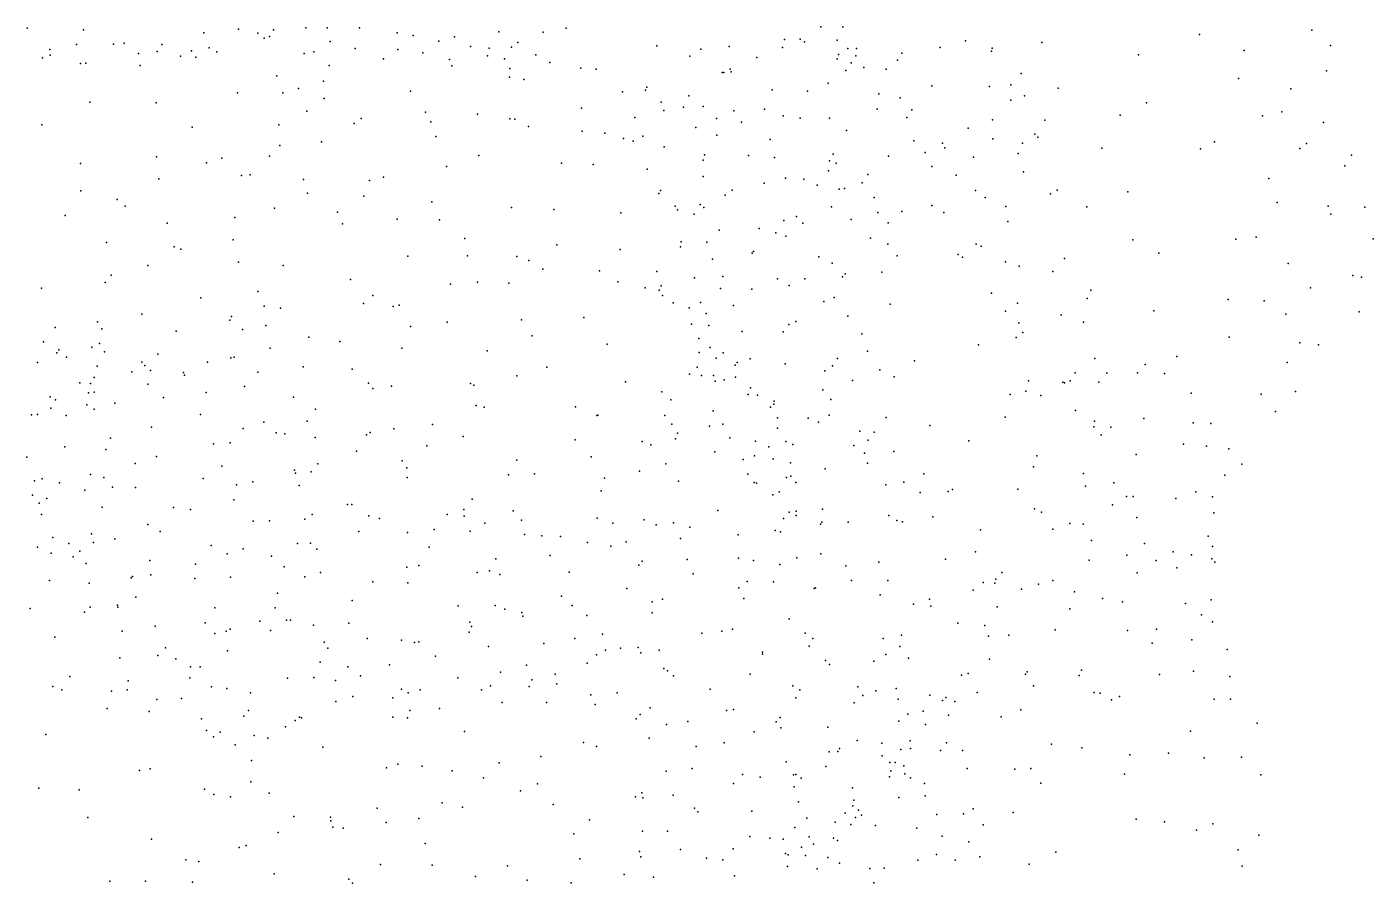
# Model space of a CAD drawing. Header units: metres. Extents: x -25 to 25, y -27.8 to 27.8.
# Drawn here: x 19.33 to 24.76, y -3.44 to 0.01 of the extents above; entities that cross this region are included whole.
import ezdxf

# ---------------------------------------------------------------- set-up
doc = ezdxf.new("R2010")
doc.units = ezdxf.units.M

msp = doc.modelspace()

# ---------------------------------------------------------------- linework, layer by layer
for p in [(19.3294, 0.0068, 12.4613), (19.5567, 0.0003, 0.0639), (20.1812, 0.0017, 13.2815), (20.4538, 0.0079, 12.0865), (20.54, 0.0078, 11.2186), (20.6704, 0.0078, -0.205), (21.5044, 0.0059, 11.6252), (22.5323, 0.0113, -10.0516), (22.6202, 0.0114, -1.394), (20.0424, -0.012, 12.5203), (20.2601, -0.0131, 11.5078), (20.2857, -0.0333, 13.0125), (20.3071, -0.0269, 11.8853), (20.3232, -0.0008, 12.7488), (20.5512, -0.0472, 0.3772), (20.8224, -0.0122, 11.2283), (20.8867, -0.0237, 12.0987), (20.9902, -0.0467, 11.3326), (21.0531, -0.0289, 12.0502), (21.2317, -0.0082, 11.9984), (21.3083, -0.0518, 11.5432), (21.4108, -0.0104, 11.8315), (22.3855, -0.0388, -1.3433), (22.4483, -0.0385, -13.3988), (22.4656, -0.0486, -9.5616), (22.5973, -0.0424, -11.4909), (23.1156, -0.045, -1.7985), (23.4229, -0.0512, -2.4102), (24.0592, -0.0192, -5.8657), (24.5132, -0.002, -4.1088), (19.4202, -0.0801, 13.5854), (19.4219, -0.1022, 12.7496), (19.5274, -0.0596, 12.5403), (19.6777, -0.0582, 13.5586), (19.7205, -0.0546, -2.9552), (19.7777, -0.096, 13.2628), (19.8529, -0.0883, 12.6439), (19.8721, -0.0593, 13.3985), (19.948, -0.1072, 12.7935), (19.9925, -0.0855, 13.1654), (20.0639, -0.0733, 12.6859), (20.0938, -0.089, 12.9597), (20.4466, -0.0953, 11.6492), (20.4853, -0.0894, 11.495), (20.6531, -0.0754, 11.9486), (20.8242, -0.0798, -0.0452), (20.925, -0.0926, 11.8564), (21.1175, -0.0679, 11.4435), (21.1861, -0.105, -0.0242), (21.1929, -0.0748, 11.7089), (21.2828, -0.0696, -14.0958), (21.3819, -0.1015, 0.2071), (21.8702, -0.0644, -13.8595), (22.0025, -0.1067, -1.2443), (22.0473, -0.0784, -11.2236), (22.1612, -0.0672, -10.8583), (22.3767, -0.0717, -11.356), (22.6034, -0.1003, -13.065), (22.6405, -0.0754, -8.1327), (22.6734, -0.1053, -7.3846), (22.6759, -0.076, -5.5474), (22.8582, -0.0943, -12.2023), (23.0127, -0.0716, -6.9498), (23.2204, -0.0862, -6.3913), (23.2236, -0.0748, -6.1729), (23.814, -0.1007, -5.8749), (24.2393, -0.0836, -3.6075), (24.5882, -0.0639, -4.5085), (19.391, -0.1127, 13.3189), (19.5443, -0.1361, 13.0775), (19.5656, -0.1349, -14.6644), (19.7844, -0.1441, 12.9667), (20.0097, -0.1107, -14.6581), (20.5481, -0.1447, -1.891), (20.7664, -0.1169, 11.4845), (21.0332, -0.1203, -1.4868), (21.042, -0.1457, 0.6119), (21.2549, -0.1173, 0.4247), (21.2761, -0.1561, -1.2943), (21.438, -0.1317, -0.0585), (21.5628, -0.1553, -13.9887), (21.6247, -0.1584, 0.348), (22.1658, -0.1594, -13.7931), (22.2737, -0.1124, -9.7388), (22.5978, -0.1172, -5.3015), (22.6538, -0.1334, -7.5961), (22.7049, -0.1524, -7.8644), (22.7952, -0.1595, -1.5749), (22.8416, -0.1222, -11.9715), (20.3358, -0.1856, -14.4671), (20.5243, -0.2076, 0.5849), (21.2747, -0.1908, -0.1992), (21.3337, -0.2005, 0.6283), (22.1338, -0.1725, -10.5968), (22.1403, -0.1727, -10.1481), (22.1694, -0.1694, -5.4359), (22.5618, -0.2161, -8.9982), (22.6322, -0.1645, -8.7079), (23.3405, -0.1766, -6.0233), (24.2165, -0.1968, -5.6002), (24.5726, -0.1652, -4.8593), (20.178, -0.2551, -2.0555), (20.3605, -0.254, -1.9192), (20.4241, -0.2366, 0.3989), (20.8754, -0.2474, 0.7797), (21.7318, -0.2508, -0.128), (21.8236, -0.2434, -13.9829), (21.8301, -0.2319, 0.0653), (21.9991, -0.2671, -10.8662), (22.335, -0.2425, -9.429), (22.4778, -0.2479, -13.4704), (22.766, -0.2589, -12.3395), (22.9795, -0.2264, -7.106), (23.2126, -0.229, -6.7854), (23.2984, -0.2219, -6.5406), (23.3529, -0.2663, -6.2663), (23.4894, -0.2357, -3.1448), (24.4288, -0.2386, -3.8156), (19.5814, -0.2926, -2.9668), (19.8501, -0.2951, -14.6616), (20.5271, -0.2774, -0.0132), (21.5656, -0.3163, 0.6794), (21.8872, -0.2918, 0.3237), (21.8983, -0.3255, -11.3282), (21.9778, -0.3118, -1.2931), (22.0563, -0.3096, -10.3587), (22.3039, -0.32, -1.4046), (22.759, -0.3203, -12.1243), (22.8524, -0.2748, -5.4082), (22.8988, -0.3235, -1.7663), (23.2988, -0.2835, -2.9131), (23.8454, -0.2955, -3.3089), (20.4574, -0.329, -14.3487), (20.6482, -0.3789, 0.8393), (20.6762, -0.3585, -1.7822), (20.936, -0.3322, -14.1979), (20.9577, -0.3712, -1.5968), (21.1465, -0.341, -1.4162), (21.2768, -0.3597, -14.1067), (21.2964, -0.3601, -0.4156), (21.7815, -0.3534, 0.5731), (22.1111, -0.3583, -11.4497), (22.1806, -0.3272, -14.0409), (22.2118, -0.3733, -9.6788), (22.3793, -0.3478, -13.9117), (22.4477, -0.3562, -9.24), (22.567, -0.357, -13.3086), (22.8782, -0.3546, -7.6544), (23.2246, -0.3631, -2.6909), (23.4362, -0.3642, -5.5868), (23.7402, -0.3449, -5.6356), (24.3141, -0.3471, -3.646), (24.3918, -0.3316, -5.2335), (24.5595, -0.3748, -4.0164), (19.3883, -0.3841, -3.1706), (19.9948, -0.3927, -2.1972), (20.3444, -0.3831, 0.5429), (20.9782, -0.4308, -0.4548), (21.3526, -0.39, -1.3239), (21.5682, -0.4098, -0.4009), (21.6602, -0.4167, -1.2837), (21.8129, -0.429, -0.3063), (22.027, -0.3941, -14.1953), (22.1119, -0.4257, -9.9996), (22.6351, -0.407, -12.4894), (23.1262, -0.3966, -2.2263), (23.3955, -0.4208, -6.1074), (23.4078, -0.4335, -3.1202), (20.3492, -0.4674, -1.8701), (20.5167, -0.4523, -0.1936), (21.736, -0.4381, -14.191), (21.7747, -0.4489, -11.1491), (21.8997, -0.4726, -10.7912), (22.3276, -0.4423, -9.5077), (22.9066, -0.4486, -7.3718), (23.0222, -0.458, -5.4494), (23.032, -0.4767, -7.8808), (23.2254, -0.44, -5.6672), (23.3456, -0.4571, -5.4213), (23.6649, -0.4781, -5.4906), (24.0637, -0.4806, -3.409), (24.1203, -0.4527, -5.4183), (24.4642, -0.4788, -3.8225), (24.4919, -0.4591, -5.0868), (19.5442, -0.5397, -14.5187), (19.8512, -0.5126, -14.5892), (20.0524, -0.5368, -14.5137), (20.1146, -0.5182, -2.0261), (20.3071, -0.5104, -14.3705), (21.1515, -0.5074, -0.5706), (21.4852, -0.5388, -14.1496), (22.0567, -0.526, -10.1853), (22.062, -0.504, 0.3636), (22.2394, -0.5073, -1.4872), (22.3442, -0.5153, -14.216), (22.5661, -0.5293, -1.6895), (22.5813, -0.5022, -13.9156), (22.5941, -0.5389, -12.3006), (22.8049, -0.5101, -1.8987), (22.953, -0.495, -8.2758), (23.1474, -0.5139, -7.0622), (23.3278, -0.4988, -5.898), (24.6736, -0.5056, -4.2185), (20.1933, -0.5882, 0.2628), (20.2286, -0.5854, 0.5652), (20.7669, -0.5947, -0.5147), (21.0215, -0.5521, 1.0611), (21.6126, -0.544, 0.8687), (21.8314, -0.5625, -14.3363), (22.0571, -0.5921, -0.1185), (22.562, -0.5692, -12.0875), (22.7207, -0.5839, -8.6716), (22.9795, -0.5516, -2.3083), (23.0775, -0.5873, -7.706), (23.349, -0.5739, -6.8304), (24.6462, -0.5485, -4.8554), (19.5454, -0.6498, -3.0275), (19.8603, -0.6017, -2.4877), (20.4439, -0.604, -14.1991), (20.7109, -0.6083, 1.0208), (21.885, -0.6482, -0.3644), (22.1743, -0.6469, -10.0395), (22.3025, -0.6186, -9.6883), (22.3897, -0.5989, -11.8022), (22.4628, -0.603, -9.338), (22.5173, -0.6267, -12.5551), (22.6062, -0.6437, -9.0956), (22.6275, -0.6408, -1.8724), (22.6991, -0.6172, -13.4458), (23.1558, -0.6489, -8.043), (23.4854, -0.6469, -6.5228), (24.3392, -0.5999, -3.6709), (19.6922, -0.6853, -14.4333), (20.4601, -0.6591, -0.3124), (20.6881, -0.6719, -14.1146), (20.9624, -0.6945, -0.6624), (21.8783, -0.6604, -11.02), (22.0449, -0.7047, -10.3376), (22.1458, -0.6672, 0.0829), (22.7464, -0.6767, -13.8128), (23.1946, -0.6766, -5.6369), (23.4579, -0.6625, -6.1288), (23.7709, -0.6533, -5.4221), (24.3735, -0.6974, -5.2093), (19.4821, -0.7488, -14.2922), (19.7251, -0.7113, -2.7748), (20.1672, -0.7572, 0.1248), (20.3264, -0.7201, 0.7948), (20.5816, -0.7359, -0.493), (21.2832, -0.7178, -1.5556), (21.4545, -0.7256, -0.6633), (21.7252, -0.7385, 0.8675), (21.9439, -0.7124, -10.7067), (21.9532, -0.7263, -11.3605), (22.0205, -0.7434, 0.5586), (22.0599, -0.7167, -14.4815), (22.4331, -0.7532, -9.5055), (22.5749, -0.7144, -14.1893), (22.7614, -0.7371, -2.2873), (22.8582, -0.7333, -8.5961), (22.9792, -0.7093, -2.8192), (23.0281, -0.7378, -8.411), (23.2779, -0.7137, -3.065), (23.6047, -0.7139, -3.1762), (24.5791, -0.7115, -5.0127), (24.5903, -0.7443, -4.006), (24.7264, -0.7155, -4.2796), (19.8944, -0.7797, -14.3144), (20.6014, -0.783, -1.8268), (20.8227, -0.7643, -1.7651), (20.9923, -0.7664, 1.1539), (22.121, -0.8081, -11.6448), (22.2827, -0.8015, -11.8865), (22.3819, -0.7702, -14.3907), (22.4587, -0.7798, -12.7464), (22.6542, -0.7658, -13.1971), (22.8037, -0.7786, -13.5941), (23.2862, -0.7737, -5.303), (19.6495, -0.8583, -14.1618), (20.1609, -0.8472, 0.459), (21.0947, -0.842, -1.6703), (21.4666, -0.8672, -14.2797), (21.9676, -0.8556, -11.0713), (22.072, -0.8576, -1.6971), (22.3496, -0.8188, -9.8669), (22.391, -0.8324, -12.2211), (22.7316, -0.8404, -2.5364), (22.8026, -0.8654, -8.7983), (23.1591, -0.8649, -7.4851), (23.7904, -0.8476, -3.2522), (24.2065, -0.8452, -5.3053), (24.2879, -0.8369, -3.6352), (24.7601, -0.8437, -4.4542), (19.9217, -0.8753, -2.4623), (19.9496, -0.8851, -14.0821), (20.8648, -0.9141, -0.7707), (21.1055, -0.9121, -13.9742), (21.3053, -0.9142, -0.8573), (21.7214, -0.8866, -14.4738), (21.966, -0.8762, -0.3453), (22.254, -0.9009, -1.8341), (22.2597, -0.8942, -10.1851), (22.5238, -0.9162, -14.337), (22.8393, -0.9124, -2.8497), (23.0863, -0.9064, -5.4202), (23.1031, -0.917, -2.9653), (23.1786, -0.8738, -8.2752), (23.5144, -0.9227, -6.3341), (23.8949, -0.9012, -5.375), (19.8155, -0.9508, -13.9033), (20.1813, -0.9371, 0.0085), (20.3626, -0.9516, -2.0122), (21.3535, -0.931, -1.6112), (21.41, -0.9659, -1.0596), (21.6385, -0.9728, -1.1158), (21.87, -0.9757, -0.537), (22.0945, -0.9254, 0.4271), (22.5779, -0.9417, -2.255), (22.7777, -0.9775, -13.9635), (23.2769, -0.9357, -8.0527), (23.3322, -0.9542, -7.0011), (23.4675, -0.9759, -6.0587), (24.4177, -0.9434, -5.1584), (19.6441, -1.0195, -13.7982), (19.6682, -0.9904, -3.0508), (20.6342, -1.0072, -0.7019), (21.0374, -1.0262, 1.1596), (21.1466, -1.0183, -1.1026), (21.2726, -1.0229, -1.3472), (21.7131, -1.0175, 0.8877), (22.0225, -1.0008, -10.8203), (22.1357, -0.9954, -11.7728), (22.3574, -1.0052, -12.5252), (22.4035, -1.0317, -2.1041), (22.4674, -1.0054, -12.8661), (22.6187, -0.9963, -9.3402), (22.6299, -0.9852, -13.1255), (24.6784, -0.9919, -4.2163), (24.7135, -0.9981, -4.7742), (19.387, -1.0429, -3.3981), (20.0298, -1.0819, -2.4937), (20.2594, -1.0561, -0.2954), (20.7238, -1.0717, -13.8162), (21.8233, -1.0406, -0.7944), (21.8793, -1.05, -1.6753), (21.887, -1.0338, 0.703), (21.8931, -1.0725, -1.4246), (22.1274, -1.0446, 0.0368), (22.2532, -1.0473, -12.1895), (22.585, -1.0804, -2.6381), (23.2206, -1.0634, -7.3728), (23.6061, -1.0842, -6.6727), (23.6211, -1.0504, -5.2956), (24.5076, -1.0419, -3.9463), (20.2854, -1.1156, -2.2102), (20.3513, -1.1237, 0.7322), (20.6864, -1.1043, 1.0299), (20.8065, -1.1168, -0.9076), (20.8304, -1.1113, -1.9195), (21.9357, -1.1016, -0.9687), (21.9997, -1.1213, -1.8358), (22.0461, -1.0998, -11.4789), (22.1791, -1.1125, -11.9746), (22.5439, -1.0966, -9.5904), (22.8116, -1.1074, -13.662), (23.277, -1.136, -5.2538), (23.3252, -1.1035, -7.7475), (23.8749, -1.1341, -3.3084), (24.175, -1.0889, -5.2358), (24.32, -1.094, -3.7209), (24.7035, -1.1376, -4.4501), (19.6122, -1.178, -13.5971), (19.7921, -1.1474, -2.955), (20.1468, -1.1714, 0.2076), (20.1539, -1.1575, -0.1096), (20.2924, -1.1936, -0.558), (21.024, -1.1803, -1.4203), (21.3237, -1.1699, 1.0974), (21.5749, -1.1603, 0.9737), (22.0098, -1.1872, -0.3709), (22.069, -1.1454, 0.3264), (22.08, -1.1928, -1.314), (22.4028, -1.1892, -14.4477), (22.4306, -1.1771, -10.1137), (22.6403, -1.1553, -14.2116), (23.3311, -1.183, -7.2324), (23.5019, -1.15, -6.9588), (23.5913, -1.1802, -6.226), (24.4087, -1.1477, -5.0966), (19.4419, -1.2015, -13.9727), (19.6302, -1.2071, -3.2723), (19.93, -1.2162, -13.7048), (20.1985, -1.2099, -2.3973), (20.4659, -1.2409, -0.8253), (20.8752, -1.197, -1.2058), (21.3668, -1.2354, -14.1181), (22.0392, -1.2451, -0.6426), (22.2145, -1.2172, -2.1181), (22.3797, -1.2193, -2.3943), (22.6975, -1.2273, -2.8754), (23.3199, -1.241, -8.2218), (23.3465, -1.2213, -7.5604), (24.1798, -1.2399, -3.6136), (19.3947, -1.2586, 0.0706), (19.4484, -1.3029, -12.9512), (19.457, -1.2915, -13.257), (19.5906, -1.2802, -1.4715), (19.6214, -1.2658, 0.2761), (19.6411, -1.2991, -1.7277), (20.309, -1.2846, 0.559), (20.5913, -1.2582, 0.8854), (20.8408, -1.2853, 1.0103), (21.1849, -1.2958, -1.7878), (21.6698, -1.2679, -14.441), (22.0406, -1.3028, -11.5583), (22.0852, -1.2816, -1.5807), (22.1373, -1.3034, -14.5358), (22.7205, -1.297, -13.8648), (23.1678, -1.2717, -8.4661), (24.4641, -1.2635, -4.9293), (24.5398, -1.2711, -4.2097), (19.3702, -1.3426, -1.1946), (19.4879, -1.3211, -13.7411), (19.6111, -1.3575, -0.3447), (19.7919, -1.3418, -1.564), (19.8038, -1.3549, -13.5431), (19.8558, -1.3083, 0.2335), (20.0568, -1.3406, -2.7421), (20.1505, -1.3236, -0.8656), (20.1638, -1.3204, 0.392), (22.1097, -1.3251, -11.8018), (22.1854, -1.3526, -2.3434), (22.1941, -1.3426, -12.1425), (22.2469, -1.3275, -10.5168), (22.3878, -1.348, -12.7678), (22.5791, -1.3564, -14.1842), (22.5992, -1.3258, -9.5129), (22.9101, -1.3361, -8.7467), (23.6374, -1.3267, -3.1527), (23.841, -1.351, -6.4094), (23.9677, -1.3182, -5.1478), (24.4136, -1.3424, -4.048), (19.599, -1.4026, -2.0177), (19.7512, -1.3797, -1.0052), (19.8267, -1.3749, -0.7239), (19.9605, -1.3827, -1.08), (19.9634, -1.3941, -1.389), (20.2601, -1.3811, -1.0717), (20.4424, -1.3594, -2.3251), (20.6407, -1.3688, -1.2639), (21.3048, -1.3966, -13.9362), (21.4264, -1.3608, 0.9652), (22.0017, -1.39, -11.1842), (22.0322, -1.3613, -2.1798), (22.0495, -1.395, 0.1882), (22.098, -1.3951, -10.8586), (22.1414, -1.4119, -0.4721), (22.187, -1.4019, -0.7301), (22.5476, -1.3767, -9.9725), (22.7692, -1.3723, -9.0896), (22.8276, -1.4009, -2.9167), (23.5579, -1.3846, -5.1397), (23.6854, -1.3849, -6.0996), (23.809, -1.3848, -6.9864), (23.9184, -1.3865, -6.6192), (19.5411, -1.4249, -0.8514), (19.5763, -1.4645, -13.1651), (19.5843, -1.4273, -0.597), (19.5991, -1.4628, -3.5065), (19.8153, -1.4305, -1.903), (20.0519, -1.4635, -1.6466), (20.2058, -1.4391, -13.7405), (20.706, -1.4259, -2.2185), (20.7243, -1.4473, 0.866), (20.7987, -1.4374, -1.5841), (21.1179, -1.4276, -13.7574), (21.1313, -1.4341, 0.9883), (21.7439, -1.4204, -2.049), (21.8906, -1.4602, 0.6206), (22.1051, -1.4176, -0.0559), (22.2483, -1.445, -2.5922), (22.5394, -1.4534, -10.2574), (22.659, -1.4156, -9.3265), (23.3583, -1.4587, -5.2151), (23.3697, -1.417, -3.0058), (23.5077, -1.4221, -7.8366), (23.5146, -1.4251, -7.4567), (23.5378, -1.4168, -5.915), (23.6537, -1.4221, -7.2123), (24.0258, -1.4663, -5.0083), (24.4472, -1.4596, -4.5927), (19.4215, -1.4808, -14.104), (19.4432, -1.4926, 0.689), (19.5691, -1.5131, -12.8813), (19.6823, -1.5068, -13.3457), (19.8789, -1.4838, -3.2552), (20.4039, -1.4819, 0.5881), (21.1408, -1.5154, -1.8655), (21.9268, -1.4929, -1.8743), (22.239, -1.4722, -12.3606), (22.2767, -1.4739, -1.5146), (22.3426, -1.51, -14.2988), (22.3437, -1.4991, -1.2782), (22.572, -1.4918, -13.3988), (23.2957, -1.4716, -5.5073), (23.4188, -1.4762, -8.2326), (24.309, -1.4705, -4.8241), (19.3461, -1.5542, -14.7271), (19.3711, -1.5527, -3.6684), (19.4243, -1.5268, -13.7853), (19.4857, -1.5563, -2.2478), (19.5987, -1.5312, -12.6205), (20.0285, -1.5519, -13.674), (20.493, -1.5308, -1.4999), (21.1727, -1.5223, -2.174), (21.5413, -1.5211, -2.1069), (21.6284, -1.5561, -14.1902), (21.6316, -1.5551, -2.3259), (21.9026, -1.5568, -2.5007), (22.0975, -1.5381, -14.3913), (22.3286, -1.5223, -12.5616), (22.3571, -1.5658, -2.8003), (22.4799, -1.5665, -13.0736), (22.5658, -1.5551, -2.8962), (22.7955, -1.5648, -8.8664), (23.276, -1.5627, -8.4388), (23.5593, -1.5367, -3.1244), (23.8355, -1.568, -6.0884), (24.3663, -1.5396, -4.3525), (19.8303, -1.6037, -3.4902), (20.2002, -1.6084, -2.9157), (20.2834, -1.5829, -1.6306), (20.3339, -1.6261, -2.7285), (20.4583, -1.579, -2.5158), (20.7135, -1.6252, -1.7687), (20.8085, -1.6099, -2.3113), (20.9642, -1.5921, -13.7549), (21.9306, -1.5911, -11.382), (21.9537, -1.6274, -11.1496), (22.082, -1.6, -11.8326), (22.1367, -1.5916, 0.1956), (22.3566, -1.6071, -10.8176), (22.5227, -1.5829, -13.7658), (22.6894, -1.6191, -10.6013), (22.7475, -1.6235, -10.3947), (22.9718, -1.597, -8.6762), (23.6335, -1.6021, -7.7964), (23.6353, -1.5786, -7.5853), (23.702, -1.6037, -5.0417), (24.0343, -1.5854, -3.5284), (24.1057, -1.5885, -4.801), (19.4811, -1.6833, -3.8874), (19.6656, -1.6479, -12.3201), (20.0811, -1.6704, -3.3086), (20.1478, -1.6661, 0.6112), (20.3689, -1.6302, -13.7629), (20.4908, -1.6447, -1.7133), (20.6977, -1.6337, -13.7591), (20.9418, -1.6782, -1.9008), (21.0884, -1.6404, 0.8876), (21.5397, -1.655, -13.9724), (21.811, -1.6608, -14.208), (21.8458, -1.6751, -1.9773), (21.9453, -1.6505, -2.7044), (22.1641, -1.6467, -12.0251), (22.2679, -1.6594, -14.1461), (22.3215, -1.6821, -0.5134), (22.3908, -1.6619, -13.9091), (22.4181, -1.674, -12.8078), (22.6651, -1.6768, -9.6011), (22.722, -1.6552, -9.1679), (23.1288, -1.6581, -2.9721), (23.6624, -1.6346, -5.8811), (23.9947, -1.6722, -7.0196), (24.0874, -1.6799, -6.7725), (19.328, -1.725, -13.6881), (19.647, -1.6934, -13.0118), (19.8508, -1.7224, -3.6719), (20.6583, -1.6998, -2.4689), (21.3052, -1.7364, -1.9677), (21.605, -1.7225, 0.9332), (22.1044, -1.7032, 0.6131), (22.2182, -1.7337, -12.224), (22.2643, -1.7191, -1.7577), (22.3388, -1.7316, -12.5119), (22.7079, -1.7083, -9.8365), (22.8262, -1.7021, -10.1424), (23.4034, -1.7185, -5.6115), (23.8039, -1.7131, -7.3431), (24.1785, -1.691, -3.8407), (19.7649, -1.7501, -12.7049), (20.115, -1.761, -13.7879), (20.4082, -1.7775, -1.9045), (20.4117, -1.7886, -3.0093), (20.4745, -1.7842, 0.6296), (20.5015, -1.7508, -2.6905), (20.8427, -1.7396, 0.7525), (20.8609, -1.7674, -2.4494), (21.3762, -1.7917, -2.6938), (21.8005, -1.7806, -11.1767), (21.9068, -1.7509, -11.6159), (22.4093, -1.7474, -1.5445), (22.5493, -1.772, -10.9778), (22.7198, -1.7488, -9.3891), (22.9468, -1.7919, -10.6601), (23.3893, -1.7629, -3.1026), (23.5912, -1.79, -5.0912), (24.2307, -1.7533, -4.1099), (19.3581, -1.8195, -13.9541), (19.3899, -1.8124, -14.2799), (19.4594, -1.828, -12.2157), (19.5844, -1.7949, 0.9366), (19.6381, -1.8065, -2.3649), (19.6733, -1.8453, -13.4793), (19.7667, -1.8468, -12.0343), (20.0386, -1.8106, -12.2937), (20.1732, -1.8359, -2.0584), (20.2396, -1.8243, -3.5506), (20.426, -1.8394, -3.2335), (20.8619, -1.8063, -13.8049), (21.2708, -1.7959, -13.8226), (21.6583, -1.8095, -13.8922), (21.9571, -1.8215, -13.9062), (22.2375, -1.7936, -11.0763), (22.2631, -1.8264, 0.5226), (22.2717, -1.829, -13.6334), (22.3935, -1.8059, -13.4155), (22.4106, -1.8008, -2.9153), (22.4303, -1.8263, -0.843), (22.7941, -1.8358, -8.7891), (22.8662, -1.8248, -2.9685), (23.5995, -1.8417, -8.1041), (23.7138, -1.8274, -3.3051), (24.1623, -1.7973, -4.4086), (19.3504, -1.8778, -3.2372), (19.4089, -1.8913, -14.4738), (19.5613, -1.8572, -4.0383), (20.1634, -1.8962, -12.1285), (21.1241, -1.8935, -2.6736), (21.6449, -1.8604, -2.0321), (22.3381, -1.8763, 0.3071), (22.3637, -1.864, 0.0646), (22.9323, -1.8676, -10.0267), (23.046, -1.8629, -8.6116), (23.0627, -1.855, -10.4668), (23.3263, -1.8534, -8.4217), (23.7645, -1.8833, -5.864), (23.7915, -1.8834, -4.9169), (23.9636, -1.8918, -7.1883), (24.0449, -1.8641, -3.6387), (24.1117, -1.8848, -6.4472), (19.378, -1.91, -3.8753), (19.6314, -1.9257, -13.1034), (19.919, -1.9275, 0.9244), (19.9876, -1.9358, -13.8391), (20.4794, -1.9555, -2.0746), (20.6222, -1.9155, -11.3151), (20.6396, -1.9155, -3.0124), (21.0913, -1.9358, 0.8194), (21.2905, -1.9405, -3.0915), (22.1158, -1.9396, -12.0496), (22.4037, -1.9467, -12.7284), (22.4327, -1.9418, -12.9889), (22.5379, -1.9342, -11.1372), (23.394, -1.9335, -5.1945), (23.4215, -1.9468, -5.5675), (23.7088, -1.9161, -7.891), (24.117, -1.9494, -6.8154), (19.3869, -1.9556, -15.0062), (19.8158, -1.9964, -12.7525), (20.2403, -1.9824, -3.7056), (20.3074, -1.981, 0.8175), (20.4493, -1.9752, -3.5462), (20.7083, -1.9617, -3.2978), (20.7514, -1.9721, 0.7092), (21.0239, -1.9563, -2.8506), (21.0924, -1.9619, -11.2332), (21.1763, -1.9902, -3.3128), (21.3233, -1.9786, -11.4553), (21.6293, -1.9702, -11.588), (21.6928, -1.9912, 1.0917), (21.8183, -1.9777, -11.7261), (21.8668, -1.9981, -3.0257), (21.9375, -1.9888, -11.16), (22.0036, -2.0069, -13.6938), (22.3807, -1.9722, -13.2709), (22.4318, -1.9597, -0.4432), (22.5301, -1.9941, -1.5598), (22.5358, -1.9864, -1.0848), (22.6413, -1.9869, -2.9699), (22.8055, -1.9599, -9.23), (22.8378, -1.9799, -9.4811), (22.8613, -1.9853, -9.7142), (22.9834, -1.9658, -10.8468), (23.5359, -1.9914, -3.2665), (23.5902, -1.9954, -5.7087), (23.8067, -1.9676, -7.6636), (19.4323, -2.0489, -11.9704), (19.5889, -2.0335, -2.4213), (19.6827, -2.0538, -4.044), (19.8661, -2.0239, -2.3273), (20.667, -2.0242, -13.8713), (20.8641, -2.0282, -11.049), (20.971, -2.0158, -11.5666), (21.1171, -2.023, -13.8253), (21.3352, -2.0363, 0.9776), (21.4055, -2.0421, -13.7884), (21.481, -2.0448, -11.0168), (21.9647, -2.0532, -2.0822), (22.1974, -2.0383, -11.2227), (22.3477, -2.0208, -2.965), (22.3691, -2.0263, 0.6052), (23.1755, -2.0178, -10.3135), (23.4674, -2.015, -8.2779), (23.6244, -2.0613, -8.0829), (24.0945, -2.0434, -4.4419), (19.3708, -2.0882, -14.3463), (19.4258, -2.1113, 1.1075), (19.4975, -2.0731, -3.7809), (19.5421, -2.1033, -13.2993), (19.5966, -2.0686, -3.1623), (20.0712, -2.0806, 0.9777), (20.1363, -2.115, -13.9342), (20.2001, -2.0945, -2.1788), (20.4204, -2.073, -12.0101), (20.4717, -2.0709, -11.7869), (20.4984, -2.0961, 0.8381), (20.9514, -2.0878, -3.4492), (21.5902, -2.0689, -3.2005), (21.6837, -2.0833, -2.1231), (21.7457, -2.0664, -11.0983), (22.5314, -2.114, -0.8509), (23.1563, -2.1068, -3.1441), (23.8381, -2.0727, -3.4983), (23.9531, -2.1067, -7.2536), (24.0276, -2.1185, -6.14), (24.1128, -2.0854, -3.9114), (19.5152, -2.1262, -2.7893), (19.5671, -2.1531, -13.5289), (19.8235, -2.1418, -11.8498), (20.0085, -2.1557, -12.6129), (20.3145, -2.1244, -12.3439), (20.3665, -2.1663, -3.6344), (20.8607, -2.168, -2.3423), (20.9091, -2.1619, -11.8403), (21.2198, -2.1343, -2.2478), (21.4391, -2.1212, -3.3586), (21.797, -2.1607, -13.6754), (21.8102, -2.1442, -11.8722), (21.9926, -2.1372, -12.0551), (22.1993, -2.1319, -12.3967), (22.2596, -2.1418, -13.3664), (22.3657, -2.158, -12.8292), (22.4353, -2.1303, 0.3552), (22.6327, -2.1631, -1.3372), (22.7663, -2.1482, -8.8488), (23.0343, -2.1363, -9.9144), (23.6145, -2.1402, -4.9562), (23.767, -2.1199, -7.8055), (23.8853, -2.1414, -7.4965), (23.9678, -2.1707, -3.7034), (24.1091, -2.1351, -6.4047), (24.1215, -2.1478, -6.6697), (19.4192, -2.2214, -14.6684), (19.749, -2.2108, -3.5075), (19.7542, -2.2064, -3.2094), (19.8277, -2.1987, 1.1028), (20.0052, -2.2137, -11.7524), (20.1492, -2.2085, -3.7295), (20.4491, -2.2076, -2.2443), (20.5126, -2.1898, -12.2131), (21.1452, -2.1891, -11.8428), (21.1951, -2.1834, 0.9196), (21.2369, -2.1972, -13.7789), (21.5167, -2.1886, -11.8178), (22.0167, -2.1949, -13.5573), (22.2346, -2.2259, -2.1089), (22.3411, -2.227, -11.335), (22.6555, -2.2224, -1.5475), (22.8018, -2.2224, -11.195), (23.2374, -2.2169, -10.5243), (23.2615, -2.1903, -5.224), (23.4674, -2.2225, -8.2189), (23.8086, -2.1908, -4.7654), (19.5792, -2.2331, -11.8265), (20.3398, -2.2737, -11.2679), (20.7241, -2.2276, 0.8435), (20.8653, -2.2318, -10.9633), (21.7482, -2.2548, -3.1785), (22.2009, -2.2512, 0.9521), (22.5046, -2.2544, -0.4694), (22.5106, -2.2512, -0.1144), (22.7716, -2.2797, -8.6729), (23.1469, -2.2607, -8.4006), (23.1861, -2.2304, -10.7313), (23.2336, -2.2333, -10.3105), (23.3412, -2.2565, -5.4941), (23.4096, -2.2367, -5.0281), (23.5552, -2.2679, -5.6212), (19.3416, -2.3354, -14.9231), (19.5838, -2.3294, -13.1145), (19.6938, -2.321, -2.5473), (19.6955, -2.3299, -13.7054), (19.7671, -2.2889, -2.9858), (20.0858, -2.3324, -11.5831), (20.3295, -2.3325, -12.5154), (20.6399, -2.3021, -3.5498), (21.0684, -2.3247, -2.5206), (21.217, -2.3231, -3.561), (21.4845, -2.2855, -2.3195), (21.5278, -2.3233, -13.6484), (21.8516, -2.308, 1.1285), (21.8932, -2.2972, -2.2629), (22.2208, -2.2945, -12.635), (22.9059, -2.3176, -9.2524), (22.9695, -2.2975, -3.1555), (22.9757, -2.3256, -9.628), (23.2438, -2.3285, -3.2896), (23.6688, -2.2943, -7.8933), (23.7491, -2.3087, -3.5907), (24.0038, -2.3146, -7.0737), (24.1073, -2.3004, -6.2489), (19.5605, -2.3494, -13.4324), (20.2683, -2.3856, 1.1336), (20.3758, -2.3826, -11.0654), (20.3919, -2.3822, -3.5865), (21.2569, -2.3379, -12.0656), (21.3254, -2.3511, -2.4699), (21.3292, -2.3653, 0.9877), (21.5879, -2.3626, -10.9786), (21.8511, -2.3521, -12.2116), (22.4037, -2.3773, 0.5875), (23.537, -2.3365, -4.8704), (24.0678, -2.361, -6.8366), (24.112, -2.3885, -6.598), (19.7121, -2.4271, -12.9262), (19.8452, -2.4066, -2.4273), (20.0479, -2.3933, -12.6392), (20.0856, -2.4358, -13.9101), (20.1314, -2.4259, -11.3786), (20.1486, -2.4181, -3.6135), (20.3111, -2.4239, -2.3721), (20.4845, -2.4016, -13.8511), (20.6267, -2.3948, -10.9848), (21.1126, -2.4308, -10.846), (21.1148, -2.3907, -13.6981), (21.1226, -2.4081, 0.903), (21.6505, -2.4387, -12.2807), (22.0508, -2.4352, -2.358), (22.1315, -2.4259, -13.1799), (22.1757, -2.4186, -12.8193), (22.4688, -2.4349, 0.2384), (22.8573, -2.4426, -11.2215), (23.0841, -2.3946, -10.9545), (23.1941, -2.4033, -5.2731), (23.2905, -2.4422, -4.9702), (23.4777, -2.4212, -8.0477), (23.7692, -2.4238, -7.6519), (23.8863, -2.419, -4.413), (19.4412, -2.4509, -11.619), (19.8878, -2.4942, -13.8019), (20.527, -2.4715, -2.4765), (20.5423, -2.4953, -12.5727), (20.7005, -2.4555, 1.004), (20.8391, -2.4623, -12.4455), (20.8917, -2.4727, 0.918), (20.9088, -2.4699, -13.697), (21.1902, -2.4879, -12.397), (21.4134, -2.4759, -12.3345), (21.5389, -2.4557, -3.4048), (21.7236, -2.4951, -3.2768), (21.7949, -2.4921, -12.4409), (22.485, -2.4876, 0.0266), (22.4987, -2.4562, -0.2014), (22.7836, -2.4555, -8.5191), (22.8509, -2.4886, -3.1782), (23.2087, -2.4471, -10.2619), (23.8686, -2.4744, -3.9495), (24.0289, -2.4614, -5.7828), (19.7024, -2.5338, -11.5321), (19.8567, -2.5242, -2.6507), (19.9287, -2.5378, -2.9622), (20.1372, -2.5056, -2.4706), (20.5118, -2.5518, -3.5387), (20.9772, -2.5267, -2.8157), (21.626, -2.5225, 1.0655), (21.6627, -2.5029, -13.431), (21.8052, -2.5145, -11.1218), (21.879, -2.5034, -13.3147), (22.2956, -2.5109, 0.7424), (22.2962, -2.5192, -11.3764), (22.5504, -2.5452, -3.1432), (22.7453, -2.5471, -1.1854), (22.7946, -2.5201, -1.6308), (22.8857, -2.5358, -8.2502), (23.2126, -2.5391, -10.4641), (24.1719, -2.5003, -6.033), (19.9884, -2.5708, -3.2371), (20.0275, -2.5706, -12.7619), (20.6231, -2.5709, -2.6404), (20.6735, -2.6064, -13.6421), (20.7917, -2.5626, -3.5344), (21.2391, -2.5921, -12.5755), (21.3443, -2.5635, -3.5705), (21.4598, -2.5996, -2.9059), (21.589, -2.5559, -12.4872), (21.8984, -2.5771, -12.765), (21.9124, -2.5871, -13.0441), (21.9375, -2.6064, -3.2173), (22.247, -2.5993, -2.362), (22.5667, -2.561, -2.062), (23.0998, -2.6036, -3.361), (23.1263, -2.5972, -5.0536), (23.3569, -2.5998, -7.9183), (23.3644, -2.59, -5.3927), (23.5747, -2.6059, -4.5873), (23.5832, -2.5839, -3.7233), (23.8977, -2.6012, -7.1812), (24.035, -2.5883, -6.8535), (19.4328, -2.6491, -10.5013), (19.5012, -2.6087, -11.386), (19.7365, -2.6267, -11.314), (19.9851, -2.6147, 1.3161), (20.0734, -2.6514, -3.4891), (20.1344, -2.6582, -10.8636), (20.3799, -2.6161, -12.7015), (20.4856, -2.6131, -10.9304), (20.5727, -2.625, 1.1446), (20.8392, -2.6611, -13.4934), (21.0674, -2.6141, -3.5749), (21.1983, -2.6472, -3.0366), (21.3547, -2.6501, 0.9431), (21.3652, -2.6224, -13.3647), (21.4664, -2.6387, -12.7318), (22.0846, -2.66, -2.5084), (22.4192, -2.6466, 0.2206), (22.6816, -2.6513, -8.3915), (22.8358, -2.6574, -8.9449), (23.3897, -2.6476, -4.7456), (24.1823, -2.6095, -6.414), (19.4693, -2.6634, -10.9699), (19.6698, -2.6685, -11.082), (19.7319, -2.6637, -13.2707), (19.8517, -2.7028, -13.0627), (19.9511, -2.6978, -13.6413), (20.23, -2.6758, -2.6881), (20.5745, -2.7096, -12.8058), (20.6434, -2.6903, -2.8317), (20.8049, -2.6953, 1.0598), (20.866, -2.6751, -12.762), (20.9151, -2.6626, -10.8311), (21.1626, -2.6635, -12.7769), (21.2458, -2.7147, -12.9948), (21.424, -2.7139, -10.7729), (21.6041, -2.6837, -3.4355), (21.71, -2.6755, -10.9815), (22.4305, -2.6954, -0.2216), (22.4463, -2.6633, -0.441), (22.6662, -2.7157, -11.3271), (22.7013, -2.6866, -1.0226), (22.7532, -2.667, -8.1139), (22.8431, -2.7005, -1.496), (22.9717, -2.6853, -9.797), (23.0228, -2.7061, -7.8535), (23.0359, -2.6936, -10.9976), (23.0727, -2.71, -10.2071), (23.162, -2.6736, -10.6372), (23.6342, -2.6737, -3.9789), (23.6587, -2.6761, -4.2513), (23.7046, -2.7032, -7.4401), (23.7375, -2.6906, -5.4249), (24.1191, -2.7007, -6.6716), (24.1845, -2.7004, -5.7714), (19.6522, -2.7378, 1.5111), (19.8207, -2.7501, -10.6488), (20.2037, -2.7697, -2.8758), (20.2224, -2.7464, -13.6419), (20.8727, -2.7466, -13.3024), (20.9932, -2.7391, 0.9716), (21.6216, -2.7218, -2.9943), (21.8024, -2.7622, 0.9195), (21.8423, -2.7355, -2.7779), (22.1506, -2.7465, -11.2843), (22.1789, -2.7427, 0.6709), (22.883, -2.7618, -11.1533), (22.9452, -2.7496, -3.3513), (23.0465, -2.766, -5.2667), (23.3388, -2.7439, -3.6459), (20.0324, -2.7795, -10.6852), (20.3715, -2.8126, -13.4779), (20.41, -2.7865, -12.9164), (20.4281, -2.7733, -3.5428), (20.4358, -2.7765, -2.8791), (20.804, -2.7735, -3.5327), (20.8643, -2.7757, -13.0898), (21.7865, -2.7795, -3.3611), (21.9085, -2.8029, -11.0763), (21.9946, -2.7904, 0.8171), (22.351, -2.7918, -11.3357), (22.3675, -2.7752, -2.3679), (22.3704, -2.8166, 0.0503), (22.5594, -2.8133, -7.8653), (22.8459, -2.7899, -1.7053), (22.9543, -2.8025, -10.0006), (23.259, -2.7722, -7.7201), (24.2919, -2.7973, -5.9539), (19.4043, -2.8437, -10.1979), (20.0524, -2.8271, 1.3939), (20.0812, -2.8531, -3.3716), (20.1083, -2.8333, -13.4373), (20.2456, -2.8479, -10.6992), (20.2999, -2.8575, -13.2732), (21.0936, -2.8317, -3.5772), (21.5744, -2.8752, -3.2048), (21.8384, -2.8588, -2.9495), (22.1416, -2.8764, -3.3128), (22.262, -2.8328, 0.3929), (22.6785, -2.8675, -3.2932), (22.7777, -2.8787, -1.0764), (22.8925, -2.8686, -5.1668), (23.0392, -2.8776, -10.7817), (24.0228, -2.8296, -5.5361), (20.1677, -2.8852, -3.0565), (20.522, -2.8943, -10.7529), (21.4019, -2.9324, 0.938), (21.6258, -2.8923, -10.7541), (22.0289, -2.8922, -2.7257), (22.5657, -2.9135, -8.4197), (22.6002, -2.9113, -2.2508), (22.6076, -2.9004, -7.6283), (22.7794, -2.9292, -8.8763), (22.8539, -2.9035, -9.8025), (22.8936, -2.9, -7.5753), (23.0148, -2.9079, -10.5087), (23.1037, -2.9079, -7.5741), (23.4618, -2.8817, -4.0341), (23.585, -2.8977, -7.4147), (23.7783, -2.9253, -7.2323), (23.9348, -2.9192, -7.0059), (19.8254, -2.982, 1.5608), (20.2349, -2.9477, -3.5558), (20.7796, -2.9781, 1.2346), (20.8241, -2.9625, -3.2263), (20.9226, -2.9717, -10.6602), (21.2343, -2.9578, -3.298), (22.0128, -2.9811, 0.6008), (22.392, -2.9531, -3.3078), (22.552, -2.973, -0.6452), (22.8101, -2.9563, -11.0802), (22.832, -2.9568, -9.1865), (22.8667, -2.9701, -1.8898), (23.1222, -2.9806, -3.5384), (23.3141, -2.9828, -3.8192), (23.3789, -2.9812, -4.4345), (24.0786, -2.9374, -6.7875), (24.2296, -2.9353, -6.5243), (19.7825, -2.9882, -10.2249), (20.2309, -3.0344, -3.2043), (21.0441, -2.9896, 1.137), (21.17, -3.0184, -10.5741), (21.9073, -2.9915, -10.8677), (22.1799, -3.041, 0.2211), (22.2157, -3.0052, -11.1488), (22.2862, -3.0149, -0.0166), (22.421, -3.0061, -2.4503), (22.4308, -3.0047, -7.7831), (22.4526, -3.02, -8.1049), (22.8093, -3.0148, -10.0493), (22.8147, -2.9902, -9.4064), (22.8704, -3.0018, -4.9565), (22.8934, -3.0176, -10.8586), (22.9499, -3.041, -1.6196), (23.42, -3.0403, -7.4341), (23.7575, -3.0037, -5.3324), (24.3067, -3.0056, -6.3373), (19.376, -3.0594, -10.1394), (19.5382, -3.0661, 1.6505), (20.0444, -3.0635, -10.2385), (20.0818, -3.0848, -3.4118), (20.1496, -3.0951, 1.4277), (20.3054, -3.0802, -10.4443), (21.3201, -3.0701, 1.088), (21.3882, -3.042, -3.593), (21.7837, -3.0944, -3.2067), (21.8091, -3.0793, -10.6447), (21.9351, -3.0881, -3.4821), (22.4235, -3.0539, -0.4182), (22.6595, -3.0587, -8.7547), (22.9525, -3.0902, -1.4018), (20.741, -3.1409, -10.5468), (21.0041, -3.1197, -3.5741), (21.0862, -3.1372, 1.3128), (21.4515, -3.1259, -3.3707), (21.8132, -3.0984, 0.7048), (22.0223, -3.1404, 0.4352), (22.4412, -3.115, -8.3789), (22.6614, -3.1317, -7.5172), (22.6654, -3.1078, -0.7712), (22.6842, -3.149, -9.6772), (22.8461, -3.0975, -1.0839), (23.1458, -3.1434, -5.268), (19.574, -3.1781, -10.206), (20.4046, -3.1744, 1.4398), (20.5527, -3.1773, -3.5823), (20.5542, -3.1922, -3.282), (20.7778, -3.1979, -3.5724), (20.9099, -3.1825, 1.4701), (21.5975, -3.1883, 1.0282), (22.0354, -3.155, -10.7128), (22.2537, -3.1528, -2.6342), (22.4757, -3.1815, -10.9933), (22.5889, -3.1965, -10.3499), (22.6294, -3.1606, -10.0813), (22.6719, -3.1784, -5.295), (22.6957, -3.1692, -8.9866), (22.9997, -3.1664, -1.8647), (23.1072, -3.163, -4.6295), (23.3079, -3.1578, -4.0971), (23.8036, -3.1846, -7.1507), (23.919, -3.1954, -5.4358), (24.1139, -3.2043, -5.6171), (20.3412, -3.2389, -10.2633), (20.5622, -3.2174, -10.4306), (20.6045, -3.2209, 1.5398), (21.5353, -3.2446, -10.3771), (21.8121, -3.2334, -3.593), (21.9127, -3.2328, -10.4053), (22.2446, -3.255, -10.4643), (22.4261, -3.219, -7.9597), (22.4852, -3.2556, -9.9037), (22.653, -3.2065, -10.7544), (22.7528, -3.2105, -3.4114), (22.9191, -3.2217, -2.1999), (23.0217, -3.2539, -7.4374), (23.1861, -3.2077, -4.4314), (24.0476, -3.2296, -6.8357), (24.2986, -3.25, -6.0135), (19.8305, -3.2663, -10.2121), (20.185, -3.2991, -3.7464), (20.2125, -3.2912, 1.5048), (20.9349, -3.2827, -10.4409), (21.9647, -3.3072, 0.5527), (22.1783, -3.304, -2.8399), (22.3262, -3.2619, -0.1886), (22.3796, -3.2663, -10.1462), (22.4531, -3.2979, -5.1245), (22.5015, -3.2862, -7.6871), (22.5825, -3.2622, -4.9146), (22.5993, -3.2709, -9.4635), (23.1287, -3.2761, -3.6991), (24.2162, -3.3083, -5.8068), (19.9692, -3.3486, -3.6583), (20.0214, -3.3552, -3.4369), (20.7553, -3.3672, -10.37), (21.5595, -3.3447, 1.221), (21.8001, -3.3157, 0.8859), (21.8059, -3.3365, -3.2488), (22.07, -3.3423, -3.6104), (22.1366, -3.3492, -10.0075), (22.3893, -3.3236, -2.6296), (22.4002, -3.3284, -8.3178), (22.4694, -3.3317, -0.4303), (22.5597, -3.3396, -9.0109), (22.6067, -3.3631, -4.7127), (22.9235, -3.3502, -4.5403), (22.9985, -3.3276, -1.2171), (23.0743, -3.3506, -1.9771), (23.1728, -3.3373, -4.1839), (23.3721, -3.3666, -5.2359), (23.4803, -3.3181, -7.3365), (20.3256, -3.4059, 1.6436), (20.9634, -3.3704, -3.6509), (21.1382, -3.4165, 1.6269), (21.2668, -3.3732, -3.4244), (21.738, -3.4079, -3.7219), (21.857, -3.4184, -10.0214), (22.1832, -3.4131, 0.2473), (22.397, -3.3756, -3.5237), (22.5162, -3.3852, -9.2262), (22.7288, -3.3842, -5.3245), (22.7866, -3.3833, -7.4545), (24.2316, -3.3749, -6.4213), (19.6631, -3.4349, 1.6652), (19.807, -3.4355, -4.0413), (19.9963, -3.4387, -10.1959), (20.6265, -3.4264, 1.7618), (20.6424, -3.4428, -3.4028), (21.3461, -3.4316, 1.4826), (21.5235, -3.4419, -3.3757), (22.7453, -3.4422, -3.5753)]:
    msp.add_point(p)

doc.saveas('drawing.dxf')
